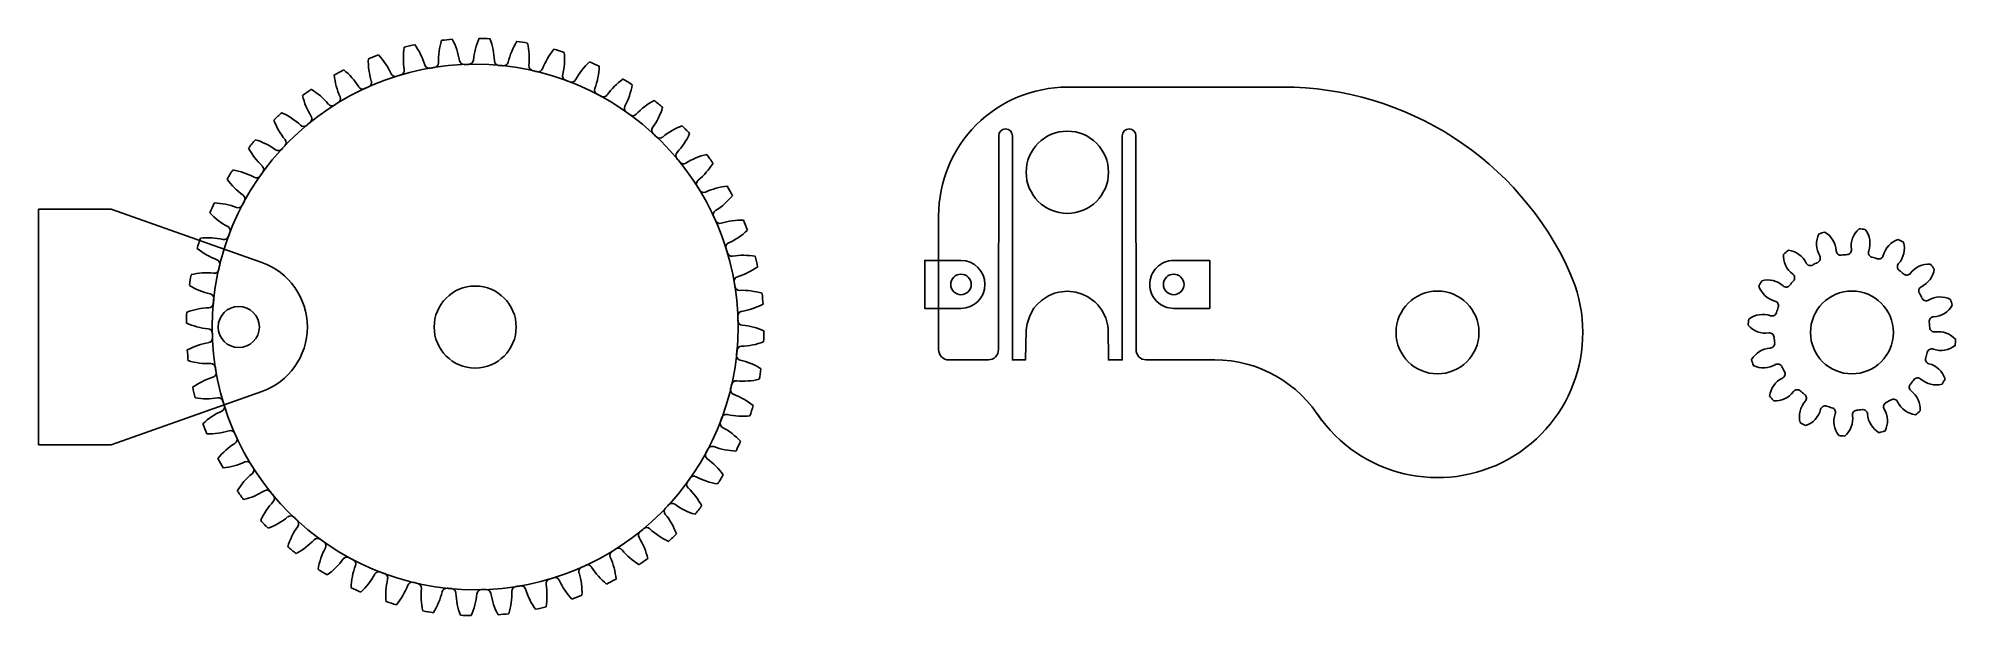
# Model space of a CAD drawing. Header units: millimetres. Extents: x 1830 to 2109, y 1196 to 1280.
import ezdxf

# ---------------------------------------------------------------- set-up
doc = ezdxf.new("R2010")
doc.units = ezdxf.units.MM
for name, color, linetype in [('HOL2', 5, 'Continuous'), ('INT3', 96, 'Continuous'), ('OTHER', 1, 'Continuous')]:
    doc.layers.add(name, color=color, linetype=linetype)

# ---------------------------------------------------------------- blocks, each defined once
blk = doc.blocks.new('*U6')
for centre, radius, start, end in [((2.16, -0.47), 3.37, 131.0715, 187.9131), ((-1.1, -13.05), 15.15, 82.6773, 86.0332), ((-1.84, -0.08), 3.37, 340.7973, 37.639), ((-1.85, -1.03), 0.68, 273.5612, 7.9131), ((1.98, -1.41), 0.68, 160.7973, 255.1492)]:
    blk.add_arc(centre, radius, start, end)
blk = doc.blocks.new('*U7')
at = {"color": 0, "linetype": 'ByBlock', "lineweight": -2, "transparency": 16777216}
for p, rotation in [((2546.19, 1569.83), 22.49999999999999), ((2556.17, 1568.99), 337.5000000000001), ((2541.71, 1567.36), 45), ((2560.17, 1565.8), 315), ((2538.53, 1563.36), 67.50000000000001), ((2562.64, 1561.33), 292.5000000000001), ((2537.11, 1558.45), 90), ((2563.21, 1556.25), 270), ((2537.68, 1553.38), 112.5), ((2561.8, 1551.34), 247.5), ((2540.15, 1548.9), 135), ((2544.15, 1545.71), 157.5), ((2558.61, 1547.34), 225.0000000000001), ((2549.06, 1544.3), 180), ((2554.14, 1544.87), 202.5000000000001)]:
    blk.add_blockref('*U6', p, dxfattribs=dict(at, rotation=rotation))
blk.add_blockref('*U6', (2551.26, 1570.4), dxfattribs=at)

msp = doc.modelspace()

# ---------------------------------------------------------------- linework, layer by layer
at = {"color": 41, "true_color": 0xf4ee51}
for p, q in [((1829.98, 1255.59), (1829.98, 1221.19)), ((1840.58, 1255.59), (1829.98, 1255.59)), ((1862.52, 1247.82), (1840.58, 1255.59)), ((1862.52, 1228.97), (1840.58, 1221.19)), ((1829.98, 1221.19), (1840.58, 1221.19))]:
    msp.add_line(p, q, dxfattribs=at)
for centre, radius in [((1893.63, 1238.39), 38.31), ((1893.63, 1238.39), 5.98), ((2033.86, 1237.6), 6.04), ((2094.25, 1237.6), 6.04)]:
    msp.add_circle(centre, radius)
msp.add_circle((1859.18, 1238.39), 3, dxfattribs=at)
for centre, radius, start, end in [((1898.38, 1277.26), 10.1, 163.0914, 181.8703), ((1893.63, 1238.39), 42.09, 94.5593, 96.6969), ((1881.38, 1275.59), 10.1, 9.3859, 28.1648), ((1903.42, 1276.31), 10.1, 155.5914, 174.3703), ((1893.63, 1238.39), 42.09, 87.0593, 89.1969), ((1886.34, 1276.87), 10.1, 1.8859, 20.6648), ((1908.28, 1274.71), 10.1, 148.0914, 166.8703), ((1893.63, 1238.39), 42.09, 79.5593, 81.6969), ((1891.42, 1277.49), 10.1, 354.3859, 13.1648), ((1888.16, 1277.17), 10.1, 178.0914, 196.8703), ((1893.63, 1238.39), 42.09, 109.5593, 111.6969), ((1872.17, 1271.15), 10.1, 24.3859, 43.1648), ((1893.27, 1277.55), 10.1, 170.5914, 189.3703), ((1893.63, 1238.39), 42.09, 102.0593, 104.1969), ((1876.63, 1273.67), 10.1, 16.8859, 35.6648), ((1887.61, 1276.91), 0.68, 278.8827, 1.8703), ((1892.01, 1277.34), 0.68, 189.3859, 272.3735), ((1892.69, 1277.37), 0.68, 271.3827, 354.3703), ((1897.11, 1277.22), 0.68, 181.8859, 264.8735), ((1897.78, 1277.16), 0.68, 263.8827, 346.8703), ((1912.9, 1272.48), 10.1, 140.5914, 159.3703), ((1893.63, 1238.39), 42.09, 72.0593, 74.1969), ((1896.55, 1277.44), 10.1, 346.8859, 5.6648), ((1917.18, 1269.68), 10.1, 133.0914, 151.8703), ((1893.63, 1238.39), 42.09, 64.5593, 66.6969), ((1893.63, 1238.39), 42.09, 117.0593, 119.1969), ((1883.15, 1276.12), 10.1, 185.5914, 204.3703), ((1868.08, 1268.07), 10.1, 31.8859, 50.6648), ((1877.85, 1274.04), 0.68, 293.8827, 16.8703), ((1881.99, 1275.6), 0.68, 204.3859, 287.3735), ((1893.63, 1238.39), 38.31, 106.3827, 107.3735), ((1882.63, 1275.79), 0.68, 286.3827, 9.3703), ((1886.94, 1276.8), 0.68, 196.8859, 279.8735), ((1893.63, 1238.39), 38.3, 98.8827, 99.8735), ((1893.63, 1238.39), 38.3, 91.3827, 92.3735), ((1893.63, 1238.39), 38.3, 83.8827, 84.8735), ((1902.15, 1276.43), 0.68, 174.3859, 257.3735), ((1893.63, 1238.39), 38.31, 76.3827, 77.3735), ((1902.81, 1276.28), 0.68, 256.3827, 339.3703), ((1907.04, 1275), 0.68, 166.8859, 249.8735), ((1893.63, 1238.39), 38.31, 68.8827, 69.8735), ((1907.67, 1274.76), 0.68, 248.8827, 331.8703), ((1901.62, 1276.73), 10.1, 339.3859, 358.1648), ((1921.06, 1266.34), 10.1, 125.5914, 144.3703), ((1893.63, 1238.39), 42.09, 57.0593, 59.1969), ((1893.63, 1238.39), 42.09, 124.5593, 126.6969), ((1878.31, 1274.43), 10.1, 193.0914, 211.8703), ((1864.42, 1264.48), 10.1, 39.3859, 58.1648), ((1873.33, 1271.67), 0.68, 301.3827, 24.3703), ((1877.23, 1273.76), 0.68, 211.8859, 294.8735), ((1893.63, 1238.39), 38.31, 113.8827, 114.8735), ((1911.71, 1272.93), 0.68, 159.3859, 242.3735), ((1893.63, 1238.39), 38.31, 61.3827, 62.3735), ((1912.3, 1272.61), 0.68, 241.3827, 324.3703), ((1906.55, 1275.36), 10.1, 331.8859, 350.6648), ((1924.48, 1262.52), 10.1, 118.0914, 136.8703), ((1893.63, 1238.39), 42.09, 49.5593, 51.6969), ((1893.63, 1238.39), 42.09, 132.0593, 134.1969), ((1873.74, 1272.12), 10.1, 200.5914, 219.3703), ((1861.27, 1260.44), 10.1, 46.8859, 65.6648), ((1869.16, 1268.74), 0.68, 308.8827, 31.8703), ((1872.76, 1271.32), 0.68, 219.3859, 302.3735), ((1893.63, 1238.39), 38.31, 121.3827, 122.3735), ((1916.06, 1270.28), 0.68, 151.8859, 234.8735), ((1893.63, 1238.39), 38.31, 53.8827, 54.8735), ((1916.61, 1269.88), 0.68, 233.8827, 316.8703), ((1911.27, 1273.35), 10.1, 324.3859, 343.1648), ((1893.63, 1238.39), 42.09, 139.5593, 141.6969), ((1858.67, 1256.03), 10.1, 54.3859, 73.1648), ((1865.41, 1265.29), 0.68, 316.3827, 39.3703), ((1868.64, 1268.31), 0.68, 226.8859, 309.8735), ((1893.63, 1238.39), 38.3, 128.8827, 129.8735), ((1920.03, 1267.08), 0.68, 144.3859, 227.3735), ((1893.63, 1238.39), 38.3, 46.3827, 47.3735), ((1920.52, 1266.62), 0.68, 226.3827, 309.3703), ((1927.36, 1258.28), 10.1, 110.5914, 129.3703), ((1915.68, 1270.75), 10.1, 316.8859, 335.6648), ((1893.63, 1238.39), 42.09, 42.0593, 44.1969), ((1869.51, 1269.24), 10.1, 208.0914, 226.8703), ((1864.94, 1264.79), 0.68, 234.3859, 317.3735), ((1923.55, 1263.39), 0.68, 136.8859, 219.8735), ((1893.63, 1238.39), 38.3, 38.8827, 39.8735), ((1929.67, 1253.71), 10.1, 103.0914, 121.8703), ((1893.63, 1238.39), 42.09, 34.5593, 36.6969), ((1893.63, 1238.39), 42.09, 147.0593, 149.1969), ((1856.66, 1251.32), 10.1, 61.8859, 80.6648), ((1861.74, 1260.82), 0.68, 241.8859, 324.8735), ((1893.63, 1238.39), 38.31, 143.8827, 144.8735), ((1862.14, 1261.37), 0.68, 323.8827, 46.8703), ((1923.98, 1262.86), 0.68, 218.8827, 301.8703), ((1919.71, 1267.6), 10.1, 309.3859, 328.1648), ((1865.69, 1265.83), 10.1, 215.5914, 234.3703), ((1859.41, 1257.06), 0.68, 331.3827, 54.3703), ((1926.56, 1259.27), 0.68, 129.3859, 212.3735), ((1893.63, 1238.39), 38.31, 31.3827, 32.3735), ((1926.91, 1258.69), 0.68, 211.3827, 294.3703), ((1931.36, 1248.87), 10.1, 95.5914, 114.3703), ((1923.3, 1263.94), 10.1, 301.8859, 320.6648), ((1893.63, 1238.39), 42.09, 27.0593, 29.1969), ((1893.63, 1238.39), 42.09, 154.5593, 156.6969), ((1862.34, 1261.94), 10.1, 223.0914, 241.8703), ((1855.29, 1246.38), 10.1, 69.3859, 88.1648), ((1859.09, 1256.47), 0.68, 249.3859, 332.3735), ((1929, 1254.79), 0.68, 121.8859, 204.8735), ((1893.63, 1238.39), 38.3, 23.8827, 24.8735), ((1857.26, 1252.44), 0.68, 338.8827, 61.8703), ((1929.28, 1254.18), 0.68, 203.8827, 286.8703), ((1932.4, 1243.86), 10.1, 88.0914, 106.8703), ((1926.38, 1259.85), 10.1, 294.3859, 313.1648), ((1893.63, 1238.39), 42.09, 19.5593, 21.6969), ((1893.63, 1238.39), 42.09, 162.0593, 164.1969), ((1859.54, 1257.66), 10.1, 230.5914, 249.3703), ((1854.58, 1241.31), 10.1, 76.8859, 95.6648), ((1857.02, 1251.81), 0.68, 256.8859, 339.8735), ((1930.84, 1250.03), 0.68, 114.3859, 197.3735), ((1893.63, 1238.39), 38.31, 16.3827, 17.3735), ((1931.03, 1249.39), 0.68, 196.3827, 279.3703), ((2094.25, 1237.6), 11.37, 93.5612, 97.6492), ((1854.53, 1236.19), 10.1, 84.3859, 103.1648), ((1855.59, 1246.91), 0.68, 264.3859, 347.3735), ((1855.74, 1247.57), 0.68, 346.3827, 69.3703), ((1932.79, 1238.75), 10.1, 80.5914, 99.3703), ((1928.91, 1255.39), 10.1, 286.8859, 305.6648), ((1893.63, 1238.39), 42.09, 12.0593, 14.1969), ((2094.25, 1237.6), 11.37, 116.0612, 120.1492), ((2094.25, 1237.6), 11.36, 71.0612, 75.1492), ((2094.25, 1237.6), 11.37, 48.5612, 52.6492), ((1893.63, 1238.39), 42.09, 169.5593, 171.6969), ((1857.32, 1253.04), 10.1, 238.0914, 256.8703), ((1932.04, 1245.08), 0.68, 106.8859, 189.8735), ((1893.63, 1238.39), 38.31, 8.8827, 9.8735), ((1932.15, 1244.41), 0.68, 188.8827, 271.8703), ((1932.5, 1233.64), 10.1, 73.0914, 91.8703), ((1893.63, 1238.39), 42.09, 4.5593, 6.6969), ((2094.25, 1237.6), 11.37, 138.5612, 142.6492), ((2094.25, 1237.6), 11.36, 26.0612, 30.1492), ((1893.63, 1238.39), 42.09, 177.0593, 179.1969), ((1855.16, 1231.1), 10.1, 91.8859, 110.6648), ((1854.8, 1241.88), 0.68, 271.8859, 354.8735), ((1854.87, 1242.55), 0.68, 353.8827, 76.8703), ((1893.63, 1238.39), 38.3, 173.8827, 174.8735), ((1932.58, 1240.01), 0.68, 99.3859, 182.3735), ((1930.82, 1250.64), 10.1, 279.3859, 298.1648), ((2094.25, 1237.6), 11.36, 161.0612, 165.1492), ((1855.71, 1248.18), 10.1, 245.5914, 264.3703), ((1854.66, 1237.45), 0.68, 1.3827, 84.3703), ((1893.63, 1238.39), 38.3, 1.3827, 2.3735), ((1932.6, 1239.33), 0.68, 181.3827, 264.3703), ((1931.55, 1228.61), 10.1, 65.5914, 84.3703), ((1893.63, 1238.39), 42.09, 357.0593, 359.1969), ((2094.25, 1237.6), 11.36, 3.5612, 7.6492), ((1856.44, 1226.14), 10.1, 99.3859, 118.1648), ((1893.63, 1238.39), 42.09, 184.5593, 186.6969), ((1854.68, 1236.78), 0.68, 279.3859, 2.3735), ((1893.63, 1238.39), 38.3, 181.3827, 182.3735), ((1893.63, 1238.39), 38.3, 353.8827, 354.8735), ((1932.46, 1234.91), 0.68, 91.8859, 174.8735), ((1932.1, 1245.68), 10.1, 271.8859, 290.6648), ((2094.25, 1237.6), 11.36, 183.5612, 187.6492), ((1854.76, 1243.15), 10.1, 253.0914, 271.8703), ((1855.11, 1232.37), 0.68, 8.8827, 91.8703), ((1893.63, 1238.39), 38.31, 188.8827, 189.8735), ((1932.39, 1234.24), 0.68, 173.8827, 256.8703), ((1929.94, 1223.74), 10.1, 58.0914, 76.8703), ((1893.63, 1238.39), 42.09, 349.5593, 351.6969), ((2094.25, 1237.6), 11.37, 206.0612, 210.1492), ((2094.25, 1237.6), 11.36, 341.0612, 345.1492), ((1858.35, 1221.39), 10.1, 106.8859, 125.6648), ((1893.63, 1238.39), 42.09, 192.0593, 194.1969), ((1855.22, 1231.71), 0.68, 286.8859, 9.8735), ((1931.52, 1229.21), 0.68, 166.3827, 249.3703), ((1893.63, 1238.39), 38.3, 346.3827, 347.3735), ((1931.67, 1229.87), 0.68, 84.3859, 167.3735), ((1932.73, 1240.6), 10.1, 264.3859, 283.1648), ((2094.25, 1237.6), 11.37, 318.5612, 322.6492), ((1854.47, 1238.03), 10.1, 260.5914, 279.3703), ((1856.23, 1227.4), 0.68, 16.3827, 99.3703), ((1856.42, 1226.75), 0.68, 294.3859, 17.3735), ((1893.63, 1238.39), 38.31, 196.3827, 197.3735), ((1927.72, 1219.13), 10.1, 50.5914, 69.3703), ((1893.63, 1238.39), 42.09, 342.0593, 344.1969), ((2094.25, 1237.6), 11.37, 228.5612, 232.6492), ((2094.25, 1237.6), 11.36, 251.0612, 255.1492), ((2094.25, 1237.6), 11.36, 296.0612, 300.1492), ((1860.87, 1216.93), 10.1, 114.3859, 133.1648), ((1893.63, 1238.39), 42.09, 199.5593, 201.6969), ((1930, 1224.35), 0.68, 158.8827, 241.8703), ((1893.63, 1238.39), 38.3, 338.8827, 339.8735), ((1930.23, 1224.98), 0.68, 76.8859, 159.8735), ((1924.91, 1214.84), 10.1, 43.0914, 61.8703), ((1932.68, 1235.48), 10.1, 256.8859, 275.6648), ((2094.25, 1237.6), 11.36, 273.5612, 277.6492), ((1854.85, 1232.92), 10.1, 268.0914, 286.8703), ((1863.95, 1212.84), 10.1, 121.8859, 140.6648), ((1857.98, 1222.61), 0.68, 23.8827, 106.8703), ((1893.63, 1238.39), 38.3, 203.8827, 204.8735), ((1858.26, 1221.99), 0.68, 301.8859, 24.8735), ((1928.17, 1220.31), 0.68, 69.3859, 152.3735), ((1931.96, 1230.4), 10.1, 249.3859, 268.1648), ((1893.63, 1238.39), 42.09, 334.5593, 336.6969), ((1893.63, 1238.39), 42.09, 207.0593, 209.1969), ((1855.9, 1227.91), 10.1, 275.5914, 294.3703), ((1860.35, 1218.09), 0.68, 31.3827, 114.3703), ((1893.63, 1238.39), 38.31, 211.3827, 212.3735), ((1927.85, 1219.72), 0.68, 151.3827, 234.3703), ((1893.63, 1238.39), 38.3, 331.3827, 332.3735), ((1921.57, 1210.96), 10.1, 35.5914, 54.3703), ((1867.54, 1209.19), 10.1, 129.3859, 148.1648), ((1860.7, 1217.52), 0.68, 309.3859, 32.3735), ((1925.12, 1215.41), 0.68, 143.8827, 226.8703), ((1893.63, 1238.39), 38.31, 323.8827, 324.8735), ((1925.51, 1215.96), 0.68, 61.8859, 144.8735), ((1930.59, 1225.47), 10.1, 241.8859, 260.6648), ((1893.63, 1238.39), 42.09, 327.0593, 329.1969), ((1893.63, 1238.39), 42.09, 214.5593, 216.6969), ((1857.59, 1223.08), 10.1, 283.0914, 301.8703), ((1871.58, 1206.03), 10.1, 136.8859, 155.6648), ((1863.28, 1213.92), 0.68, 38.8827, 121.8703), ((1893.63, 1238.39), 38.3, 218.8827, 219.8735), ((1863.71, 1213.4), 0.68, 316.8859, 39.8735), ((1922.31, 1211.99), 0.68, 54.3859, 137.3735), ((1928.59, 1220.75), 10.1, 234.3859, 253.1648), ((1917.75, 1207.55), 10.1, 28.0914, 46.8703), ((1893.63, 1238.39), 42.09, 222.0593, 224.1969), ((1859.9, 1218.5), 10.1, 290.5914, 309.3703), ((1866.74, 1210.17), 0.68, 46.3827, 129.3703), ((1893.63, 1238.39), 38.3, 226.3827, 227.3735), ((1867.23, 1209.71), 0.68, 324.3859, 47.3735), ((1921.85, 1211.5), 0.68, 136.3827, 219.3703), ((1913.52, 1204.66), 10.1, 20.5914, 39.3703), ((1893.63, 1238.39), 38.31, 316.3827, 317.3735), ((1893.63, 1238.39), 42.09, 319.5593, 321.6969), ((1875.99, 1203.43), 10.1, 144.3859, 163.1648), ((1862.78, 1214.27), 10.1, 298.0914, 316.8703), ((1870.65, 1206.9), 0.68, 53.8827, 136.8703), ((1893.63, 1238.39), 38.31, 233.8827, 234.8735), ((1871.2, 1206.51), 0.68, 331.8859, 54.8735), ((1918.1, 1208.05), 0.68, 128.8827, 211.8703), ((1908.95, 1202.35), 10.1, 13.0914, 31.8703), ((1893.63, 1238.39), 38.3, 308.8827, 309.8735), ((1918.62, 1208.47), 0.68, 46.8859, 129.8735), ((1925.99, 1216.34), 10.1, 226.8859, 245.6648), ((1893.63, 1238.39), 42.09, 312.0593, 314.1969), ((1893.63, 1238.39), 42.09, 229.5593, 231.6969), ((1880.71, 1201.43), 10.1, 151.8859, 170.6648), ((1866.2, 1210.45), 10.1, 305.5914, 324.3703), ((1874.96, 1204.17), 0.68, 61.3827, 144.3703), ((1893.63, 1238.39), 38.31, 241.3827, 242.3735), ((1875.55, 1203.85), 0.68, 339.3859, 62.3735), ((1913.93, 1205.11), 0.68, 121.3827, 204.3703), ((1904.11, 1200.66), 10.1, 5.5914, 24.3703), ((1893.63, 1238.39), 38.31, 301.3827, 302.3735), ((1914.5, 1205.47), 0.68, 39.3859, 122.3735), ((1922.84, 1212.31), 10.1, 219.3859, 238.1648), ((1893.63, 1238.39), 42.09, 304.5593, 306.6969), ((1893.63, 1238.39), 42.09, 237.0593, 239.1969), ((1885.64, 1200.06), 10.1, 159.3859, 178.1648), ((1870.08, 1207.11), 10.1, 313.0914, 331.8703), ((1879.58, 1202.03), 0.68, 68.8827, 151.8703), ((1893.63, 1238.39), 38.3, 248.8827, 249.8735), ((1880.21, 1201.79), 0.68, 346.8859, 69.8735), ((1890.71, 1199.34), 10.1, 166.8859, 185.6648), ((1904.63, 1200.99), 0.68, 106.3827, 189.3703), ((1893.63, 1238.39), 38.3, 286.3827, 287.3735), ((1905.27, 1201.19), 0.68, 24.3859, 107.3735), ((1915.09, 1205.64), 10.1, 204.3859, 223.1648), ((1909.41, 1202.75), 0.68, 113.8827, 196.8703), ((1899.1, 1199.62), 10.1, 358.0914, 16.8703), ((1893.63, 1238.39), 38.31, 293.8827, 294.8735), ((1910.03, 1203.02), 0.68, 31.8859, 114.8735), ((1919.18, 1208.72), 10.1, 211.8859, 230.6648), ((1893.63, 1238.39), 42.09, 297.0593, 299.1969), ((1893.63, 1238.39), 42.09, 244.5593, 246.6969), ((1874.36, 1204.3), 10.1, 320.5914, 339.3703), ((1884.45, 1200.5), 0.68, 76.3827, 159.3703), ((1893.63, 1238.39), 38.31, 256.3827, 257.3735), ((1885.11, 1200.35), 0.68, 354.3859, 77.3735), ((1895.84, 1199.3), 10.1, 174.3859, 193.1648), ((1878.98, 1202.08), 10.1, 328.0914, 346.8703), ((1889.47, 1199.63), 0.68, 83.8827, 166.8703), ((1893.63, 1238.39), 38.3, 263.8827, 264.8735), ((1890.15, 1199.56), 0.68, 1.8859, 84.8735), ((1900.92, 1199.92), 10.1, 181.8859, 200.6648), ((1883.84, 1200.48), 10.1, 335.5914, 354.3703), ((1894.57, 1199.42), 0.68, 91.3827, 174.3703), ((1893.63, 1238.39), 38.3, 271.3827, 272.3735), ((1895.24, 1199.44), 0.68, 9.3859, 92.3735), ((1905.88, 1201.2), 10.1, 189.3859, 208.1648), ((1888.87, 1199.52), 10.1, 343.0914, 1.8703), ((1899.65, 1199.87), 0.68, 98.8827, 181.8703), ((1893.63, 1238.39), 38.3, 278.8827, 279.8735), ((1900.31, 1199.98), 0.68, 16.8859, 99.8735), ((1910.63, 1203.12), 10.1, 196.8859, 215.6648), ((1893.99, 1199.24), 10.1, 350.5914, 9.3703), ((1893.63, 1238.39), 42.09, 289.5593, 291.6969), ((1893.63, 1238.39), 42.09, 252.0593, 254.1969), ((1893.63, 1238.39), 42.09, 259.5593, 261.6969), ((1893.63, 1238.39), 42.09, 267.0593, 269.1969), ((1893.63, 1238.39), 42.09, 274.5593, 276.6969), ((1893.63, 1238.39), 42.09, 282.0593, 284.1969)]:
    msp.add_arc(centre, radius, start, end)
at = {"color": 4}
msp.add_arc((1893.63, 1238.39), 38.31, 136.3827, 137.3735, dxfattribs=at)
at = {"color": 41, "true_color": 0xf4ee51}
for centre, radius, start, end in [((1893.63, 1238.39), 38.3, 151.3827, 152.3735), ((1893.63, 1238.39), 38.3, 158.8827, 159.8735), ((1893.63, 1238.39), 38.3, 166.3827, 167.3735), ((1859.18, 1238.39), 10, 289.5081, 70.4854)]:
    msp.add_arc(centre, radius, start, end, dxfattribs=at)
at = {"layer": 'HOL2'}
for points in [[(1964.42, 1246.1, 0.414214), (1962.92, 1244.6, 0.414214), (1964.42, 1243.1, 0.414214), (1965.92, 1244.6, 0.414214)], [(1995.42, 1246.1, 0.414214), (1993.92, 1244.6, 0.414214), (1995.42, 1243.1, 0.414214), (1996.92, 1244.6, 0.414214)]]:
    msp.add_lwpolyline(points, format="xyb", close=True, dxfattribs=at)
at = {"layer": 'INT3'}
msp.add_lwpolyline([(1979.92, 1266.95, 0.414214), (1973.92, 1260.95, 0.414214), (1979.92, 1254.95, 0.414214), (1985.92, 1260.95, 0.414214)], format="xyb", close=True, dxfattribs=at)
at = {"layer": 'OTHER'}
for p, q in [((1979.92, 1273.36), (2011.27, 1273.36)), ((1997.18, 1233.6), (2001.41, 1233.6))]:
    msp.add_line(p, q, dxfattribs=at)
msp.add_lwpolyline([(1979.92, 1273.36, 0.414214), (1961.16, 1254.6), (1961.15, 1248.1), (1961.15, 1241.1), (1961.16, 1235.1, 0.414214), (1962.66, 1233.6), (1968.42, 1233.6, 0.414214), (1969.89, 1235.1), (1969.92, 1266.28, -1), (1971.92, 1266.28), (1971.92, 1233.6), (1973.81, 1233.6), (1973.93, 1237.92), (1974.05, 1238.85), (1974.44, 1240.04), (1975.06, 1241.13), (1975.46, 1241.62), (1976.14, 1242.27), (1977.19, 1242.95), (1978.06, 1243.31), (1978.67, 1243.47), (1979.92, 1243.6), (1981.16, 1243.47), (1982.07, 1243.2), (1982.92, 1242.8), (1983.93, 1242.06), (1984.38, 1241.62), (1984.95, 1240.87), (1985.52, 1239.75), (1985.84, 1238.54), (1985.88, 1238.23), (1985.91, 1233.6), (1987.92, 1233.6), (1987.92, 1266.28, -1), (1989.92, 1266.28), (1989.93, 1235.12, 0.414214), (1991.42, 1233.6), (1997.18, 1233.6)], format="xyb", dxfattribs=at)
for points in [[(1961.15, 1241.1), (1959.15, 1241.1), (1959.15, 1248.1), (1961.15, 1248.1), (1964.42, 1248.1, -1), (1964.42, 1241.1)], [(1998.68, 1241.1), (1995.42, 1241.1, -0.414214), (1991.92, 1244.6, -0.414214), (1995.42, 1248.1), (1998.68, 1248.1), (2000.68, 1248.1), (2000.68, 1241.1)]]:
    msp.add_lwpolyline(points, format="xyb", close=True, dxfattribs=at)
for centre, radius, start, end in [((2011.27, 1227.41), 45.96, 24.2834, 90), ((2033.86, 1237.6), 21.17, 214.2443, 24.2834), ((2001.41, 1215.51), 18.09, 30.8726, 90)]:
    msp.add_arc(centre, radius, start, end, dxfattribs=at)

# ---------------------------------------------------------------- block references
msp.add_blockref('*U7', (-455.91, -319.75))

doc.saveas('drawing.dxf')
